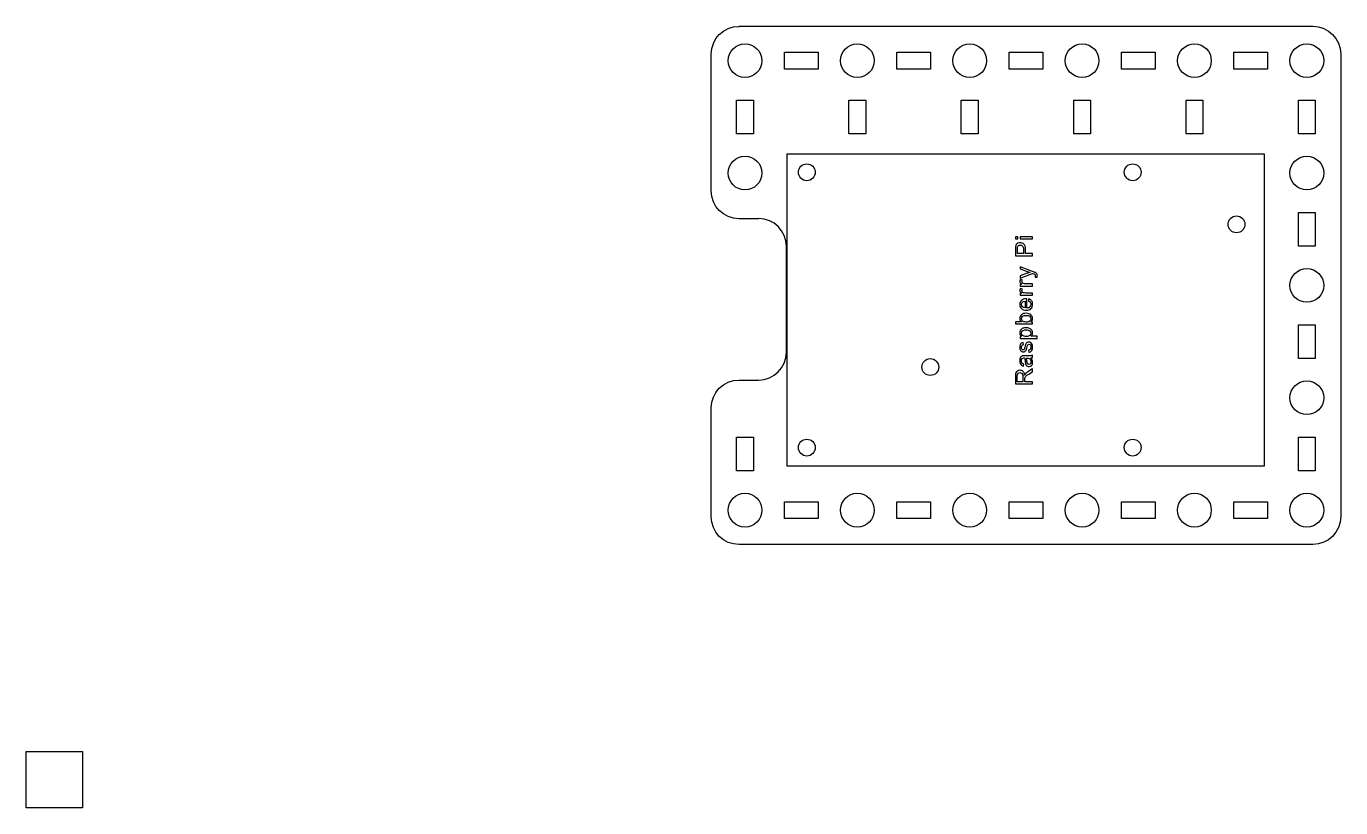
# Model space of a CAD drawing. Extents: x 34 to 391, y 85 to 297.
# Drawn here: x 34.4 to 267.7, y 158.3 to 296.9 of the extents above; entities that cross this region are included whole.
import ezdxf

# ---------------------------------------------------------------- set-up
doc = ezdxf.new("R2010")
doc.units = 0
doc.layers.add('Layer_1', color=7, linetype='CONTINUOUS')

msp = doc.modelspace()

# ---------------------------------------------------------------- linework, layer by layer
at = {"layer": 'Layer_1', "color": 7}
for p, q in [((160.903201, 296.920942), (160.903201, 296.934542)), ((160.903201, 296.934542), (262.718081, 296.934542)), ((155.959655, 267.7423), (155.959655, 291.977395)), ((168.948069, 289.33762), (168.948069, 292.328054)), ((168.948069, 292.328054), (174.929292, 292.328054)), ((174.929292, 292.328054), (174.929292, 289.33762)), ((188.884185, 289.33762), (188.884185, 292.328054)), ((188.884185, 292.328054), (194.865405, 292.328054)), ((194.865405, 292.328054), (194.865405, 289.33762)), ((208.8203, 289.33762), (208.8203, 292.328054)), ((208.8203, 292.328054), (214.801521, 292.328054)), ((214.801521, 292.328054), (214.801521, 289.33762)), ((228.756766, 289.33762), (228.756766, 292.328054)), ((228.756766, 292.328054), (234.737989, 292.328054)), ((234.737989, 292.328054), (234.737989, 289.33762)), ((248.691829, 289.33762), (248.691829, 292.328054)), ((248.691829, 292.328054), (254.673049, 292.328054)), ((254.673049, 292.328054), (254.673049, 289.33762)), ((267.660233, 291.990996), (267.66093, 271.231308)), ((164.960986, 290.833363), (164.960986, 290.833363)), ((174.929292, 289.33762), (168.948069, 289.33762)), ((174.929292, 289.33762), (174.929292, 289.33762)), ((184.89654, 290.832696), (184.89654, 290.832696)), ((194.865405, 289.33762), (188.884185, 289.33762)), ((194.865405, 289.33762), (194.865405, 289.33762)), ((204.832797, 290.832696), (204.832797, 290.832696)), ((214.801521, 289.33762), (208.8203, 289.33762)), ((214.801521, 289.33762), (214.801521, 289.33762)), ((224.769051, 290.832696), (224.769051, 290.832696)), ((234.737989, 289.33762), (228.756766, 289.33762)), ((234.737989, 289.33762), (234.737989, 289.33762)), ((244.704252, 290.832696), (244.704252, 290.832696)), ((254.673049, 289.33762), (248.691829, 289.33762)), ((254.673049, 289.33762), (254.673049, 289.33762)), ((264.640466, 290.833363), (264.640466, 290.833363)), ((160.476108, 277.873113), (160.476108, 283.854334)), ((160.476108, 283.854334), (163.466543, 283.854334)), ((163.466543, 283.854334), (163.466543, 277.873113)), ((180.411168, 283.854686), (183.401603, 283.854686)), ((180.411168, 277.873816), (180.411168, 283.854686)), ((180.411168, 283.854686), (180.411168, 283.854686)), ((183.401603, 283.854686), (183.401603, 277.873816)), ((200.347636, 283.854686), (203.338072, 283.854686)), ((200.347636, 277.873816), (200.347636, 283.854686)), ((200.347636, 283.854686), (200.347636, 283.854686)), ((203.338072, 283.854686), (203.338072, 277.873816)), ((220.283752, 283.854686), (223.274187, 283.854686)), ((220.283752, 277.873816), (220.283752, 283.854686)), ((220.283752, 283.854686), (220.283752, 283.854686)), ((223.274187, 283.854686), (223.274187, 277.873816)), ((240.219868, 283.854686), (243.209597, 283.854686)), ((240.219868, 277.873816), (240.219868, 283.854686)), ((240.219868, 283.854686), (240.219868, 283.854686)), ((243.209597, 283.854686), (243.209597, 277.873816)), ((260.155278, 283.854686), (263.145713, 283.854686)), ((260.155278, 277.873816), (260.155278, 283.854686)), ((260.155278, 283.854686), (260.155278, 283.854686)), ((263.145713, 283.854686), (263.145713, 277.873816)), ((163.466543, 277.873113), (160.476108, 277.873113)), ((163.466543, 277.873113), (163.466543, 277.873113)), ((183.401603, 277.873816), (180.411168, 277.873816)), ((203.338072, 277.873816), (200.347636, 277.873816)), ((223.274187, 277.873816), (220.283752, 277.873816)), ((243.209597, 277.873816), (240.219868, 277.873816)), ((263.145713, 277.873816), (260.155278, 277.873816)), ((164.960986, 270.897115), (164.960986, 270.897115)), ((172.936662, 272.528294), (172.936662, 272.528294)), ((230.751891, 272.528294), (230.751891, 272.528294)), ((264.640466, 270.89644), (264.640466, 270.89644)), ((267.66093, 271.231308), (267.660233, 231.691654)), ((260.155278, 263.91822), (263.145713, 263.91822)), ((260.155278, 257.93735), (260.155278, 263.91822)), ((260.155278, 263.91822), (260.155278, 263.91822)), ((263.145713, 263.91822), (263.145713, 257.93735)), ((164.363265, 262.799451), (160.902504, 262.799451)), ((164.363614, 262.834672), (164.363265, 262.799451)), ((250.667204, 261.795418), (250.667204, 261.795418)), ((169.306463, 239.109764), (169.306463, 257.891823)), ((263.145713, 257.93735), (260.155278, 257.93735)), ((264.640466, 250.96017), (264.640466, 250.96017)), ((260.155278, 243.982105), (263.145713, 243.982105)), ((260.155278, 238.001234), (260.155278, 243.982105)), ((260.155278, 243.982105), (260.155278, 243.982105)), ((263.145713, 243.982105), (263.145713, 238.001234)), ((263.145713, 238.001234), (260.155278, 238.001234)), ((196.337908, 236.475916), (196.337908, 236.475916)), ((160.902504, 234.167961), (160.902853, 234.167961)), ((160.902853, 234.167961), (164.363614, 234.167961)), ((264.640466, 231.023956), (264.640466, 231.023956)), ((267.660233, 231.691654), (267.66093, 209.943676)), ((267.660233, 231.691654), (267.660233, 231.691654)), ((155.959655, 221.793751), (155.959655, 229.225809)), ((160.476108, 218.064416), (160.476108, 224.045636)), ((160.476108, 224.045636), (163.466543, 224.045636)), ((163.466543, 224.045636), (163.466543, 218.064416)), ((260.155278, 224.045989), (263.145713, 224.045989)), ((260.155278, 218.065119), (260.155278, 224.045989)), ((260.155278, 224.045989), (260.155278, 224.045989)), ((263.145713, 224.045989), (263.145713, 218.065119)), ((155.960352, 209.930424), (155.959655, 221.793751)), ((172.936662, 223.684617), (172.936662, 223.684617)), ((230.751891, 223.684617), (230.751891, 223.684617)), ((163.466543, 218.064416), (160.476108, 218.064416)), ((163.466543, 218.064416), (163.466543, 218.064416)), ((263.145713, 218.065119), (260.155278, 218.065119)), ((168.948069, 209.592455), (168.948069, 212.58289)), ((168.948069, 212.58289), (174.929292, 212.58289)), ((174.929292, 212.58289), (174.929292, 209.592455)), ((188.884185, 209.592455), (188.884185, 212.58289)), ((188.884185, 212.58289), (194.865405, 212.58289)), ((194.865405, 212.58289), (194.865405, 209.592455)), ((208.8203, 209.592455), (208.8203, 212.58289)), ((208.8203, 212.58289), (214.801521, 212.58289)), ((214.801521, 212.58289), (214.801521, 209.592455)), ((228.756766, 209.592455), (228.756766, 212.58289)), ((228.756766, 212.58289), (234.737989, 212.58289)), ((234.737989, 212.58289), (234.737989, 209.592455)), ((248.691829, 209.592455), (248.691829, 212.58289)), ((248.691829, 212.58289), (254.673049, 212.58289)), ((254.673049, 212.58289), (254.673049, 209.592455)), ((164.960986, 211.087713), (164.960986, 211.087713)), ((184.89654, 211.087713), (184.89654, 211.087713)), ((204.832797, 211.087713), (204.832797, 211.087713)), ((224.769051, 211.087713), (224.769051, 211.087713)), ((244.704252, 211.087713), (244.704252, 211.087713)), ((264.640466, 211.087713), (264.640466, 211.087713)), ((174.929292, 209.592455), (168.948069, 209.592455)), ((174.929292, 209.592455), (174.929292, 209.592455)), ((194.865405, 209.592455), (188.884185, 209.592455)), ((194.865405, 209.592455), (194.865405, 209.592455)), ((214.801521, 209.592455), (208.8203, 209.592455)), ((214.801521, 209.592455), (214.801521, 209.592455)), ((234.737989, 209.592455), (228.756766, 209.592455)), ((234.737989, 209.592455), (234.737989, 209.592455)), ((254.673049, 209.592455), (248.691829, 209.592455)), ((254.673049, 209.592455), (254.673049, 209.592455)), ((262.717384, 204.986529), (160.902504, 204.986878)), ((262.717384, 205.00013), (262.717384, 204.986529)), ((34.445857, 168.300995), (44.445857, 168.300995)), ((34.445857, 158.300995), (34.445857, 168.300995)), ((44.445857, 168.300995), (44.445857, 158.300995)), ((44.445857, 158.300995), (34.445857, 158.300995))]:
    msp.add_line(p, q, dxfattribs=at)
at = {"layer": 'Layer_1', "color": 1}
for p, q in [((169.439677, 218.893255), (169.439677, 274.32918)), ((169.439677, 274.32918), (254.098803, 274.32918)), ((254.098803, 274.32918), (254.098803, 218.893255)), ((210.357012, 259.574634), (209.930461, 259.574634)), ((209.930461, 259.574634), (209.930461, 259.203642)), ((209.930461, 259.203642), (210.357012, 259.203642)), ((210.357012, 259.203642), (210.357012, 259.574634)), ((210.357012, 259.574634), (210.357012, 259.574634)), ((212.951136, 259.574634), (210.762816, 259.574634)), ((210.762816, 259.574634), (210.762816, 259.203642)), ((210.762816, 259.203642), (212.951136, 259.203642)), ((212.951136, 259.203642), (212.951136, 259.574634)), ((212.951136, 259.574634), (212.951136, 259.574634)), ((209.930284, 257.363215), (209.930284, 256.223517)), ((210.286858, 256.623343), (210.286858, 257.395919)), ((211.366425, 256.623343), (210.286858, 256.623343)), ((210.286858, 256.623343), (210.286858, 256.623343)), ((211.366425, 257.404359), (211.366425, 256.623343)), ((211.722998, 256.623343), (211.722998, 257.398029)), ((212.950961, 256.623343), (211.722998, 256.623343)), ((212.950961, 256.223517), (212.950961, 256.623343)), ((212.950961, 256.623343), (212.950961, 256.623343)), ((209.930284, 256.223517), (212.950961, 256.223517)), ((212.988025, 253.434298), (210.762781, 254.266655)), ((210.762781, 254.266655), (210.762781, 253.895664)), ((210.762781, 253.895664), (212.038217, 253.427969)), ((212.029777, 253.116758), (210.762781, 252.661371)), ((210.762781, 252.261896), (212.95497, 253.092142)), ((210.762781, 252.661371), (210.762781, 252.261896)), ((211.176885, 251.912848), (210.832971, 252.040497)), ((213.445522, 252.414161), (213.793656, 252.455304)), ((213.839019, 252.694426), (213.839019, 252.694426)), ((211.094599, 251.185635), (210.762641, 251.185635)), ((210.762641, 251.185635), (210.762641, 250.851567)), ((210.762641, 250.851567), (212.950961, 250.851567)), ((211.094599, 249.569365), (210.762641, 249.569365)), ((210.762641, 249.569365), (210.762641, 249.235297)), ((211.176885, 250.296578), (210.832971, 250.424227)), ((212.950961, 251.222558), (211.805284, 251.222558)), ((212.950961, 249.606288), (211.805284, 249.606288)), ((212.950961, 250.851567), (212.950961, 251.222558)), ((212.950961, 251.222558), (212.950961, 251.222558)), ((212.950961, 249.235297), (212.950961, 249.606288)), ((212.950961, 249.606288), (212.950961, 249.606288)), ((210.762641, 249.235297), (212.950961, 249.235297)), ((211.64662, 248.183678), (211.64662, 246.961693)), ((211.951501, 246.941297), (211.951501, 248.573307)), ((212.293657, 248.562757), (212.246184, 248.179458)), ((212.58834, 247.950886), (212.58834, 247.950886)), ((211.189123, 247.154397), (211.189123, 247.154397)), ((211.007988, 244.492559), (209.930179, 244.492559)), ((209.930179, 244.492559), (209.930179, 244.121568)), ((209.930179, 244.121568), (212.950856, 244.121568)), ((211.229528, 244.638845), (211.229528, 244.638845)), ((212.950856, 244.465833), (212.676921, 244.465833)), ((212.676921, 244.465833), (212.676921, 244.465833)), ((212.950856, 244.121568), (212.950856, 244.465833)), ((211.047058, 241.903737), (210.762924, 241.903737)), ((210.762924, 241.903737), (210.762924, 241.565801)), ((210.762924, 241.565801), (213.789579, 241.565801)), ((211.225344, 242.084134), (211.225344, 242.084134)), ((211.376906, 240.469102), (211.327324, 240.831653)), ((213.789579, 241.936792), (212.72443, 241.936792)), ((213.789579, 241.565801), (213.789579, 241.936792)), ((213.789579, 241.936792), (213.789579, 241.936792)), ((212.034209, 238.459392), (211.539437, 238.459392)), ((211.852757, 238.084181), (211.988846, 238.084181)), ((211.988846, 238.084181), (211.988846, 238.084181)), ((212.240208, 239.463382), (212.297879, 239.09661)), ((212.823244, 239.38215), (212.823244, 239.38215)), ((212.950961, 238.189324), (212.950961, 238.576843)), ((212.950961, 238.189324), (212.950961, 238.189324)), ((211.387172, 236.625535), (211.436403, 236.988086)), ((212.950961, 236.14466), (212.128803, 235.618943)), ((212.322562, 235.241974), (212.950961, 235.6418)), ((212.950961, 235.6418), (212.950961, 236.14466)), ((209.930284, 234.821751), (209.930284, 233.482315)), ((209.930284, 233.482315), (212.950961, 233.482315)), ((210.264001, 233.882142), (210.264001, 234.838279)), ((211.263391, 233.882142), (210.264001, 233.882142)), ((210.264001, 233.882142), (210.264001, 233.882142)), ((211.263391, 234.741224), (211.263391, 233.882142)), ((211.609767, 233.882142), (211.609767, 234.345617)), ((212.950961, 233.882142), (211.609767, 233.882142)), ((212.950961, 233.482315), (212.950961, 233.882142)), ((212.950961, 233.882142), (212.950961, 233.882142)), ((254.098803, 218.893255), (169.439677, 218.893255)), ((254.098803, 218.893255), (254.098803, 218.893255))]:
    msp.add_line(p, q, dxfattribs=at)
at = {"layer": 'Layer_1', "color": 7}
for points in [[(155.959655, 291.977395), (155.959655, 294.716293), (158.16535, 296.920942), (160.903201, 296.920942)], [(262.718081, 296.934542), (265.456282, 296.934542), (267.660233, 294.729196), (267.660233, 291.990996)], [(158.980116, 290.833363), (158.980116, 292.485065), (160.319201, 293.823798), (161.970551, 293.823798)], [(161.970551, 293.823798), (163.622253, 293.823798), (164.960986, 292.485065), (164.960986, 290.833363)], [(178.91567, 290.832696), (178.91567, 292.484398), (180.254755, 293.823131), (181.906105, 293.823131)], [(181.906105, 293.823131), (183.557807, 293.823131), (184.89654, 292.484398), (184.89654, 290.832696)], [(198.851927, 290.832696), (198.851927, 292.484398), (200.191012, 293.823131), (201.842362, 293.823131)], [(201.842362, 293.823131), (203.494064, 293.823131), (204.832797, 292.484398), (204.832797, 290.832696)], [(218.788181, 290.832696), (218.788181, 292.484398), (220.127266, 293.823131), (221.778616, 293.823131)], [(221.778616, 293.823131), (223.430318, 293.823131), (224.769051, 292.484398), (224.769051, 290.832696)], [(238.724437, 290.832696), (238.724437, 292.484398), (240.06317, 293.823131), (241.71452, 293.823131)], [(241.71452, 293.823131), (243.365871, 293.823131), (244.704252, 292.484398), (244.704252, 290.832696)], [(258.659597, 290.833363), (258.659597, 292.485065), (259.998681, 293.823798), (261.650032, 293.823798)], [(261.650032, 293.823798), (263.301733, 293.823798), (264.640466, 292.485065), (264.640466, 290.833363)], [(161.970551, 287.842928), (160.319201, 287.842928), (158.980116, 289.181661), (158.980116, 290.833363)], [(164.960986, 290.833363), (164.960986, 289.181661), (163.622253, 287.842928), (161.970551, 287.842928)], [(181.906105, 287.842261), (180.254755, 287.842261), (178.91567, 289.180994), (178.91567, 290.832696)], [(184.89654, 290.832696), (184.89654, 289.180994), (183.557807, 287.842261), (181.906105, 287.842261)], [(201.842362, 287.842261), (200.191012, 287.842261), (198.851927, 289.180994), (198.851927, 290.832696)], [(204.832797, 290.832696), (204.832797, 289.180994), (203.494064, 287.842261), (201.842362, 287.842261)], [(221.778616, 287.842261), (220.127266, 287.842261), (218.788181, 289.180994), (218.788181, 290.832696)], [(224.769051, 290.832696), (224.769051, 289.180994), (223.430318, 287.842261), (221.778616, 287.842261)], [(241.71452, 287.842261), (240.06317, 287.842261), (238.724437, 289.180994), (238.724437, 290.832696)], [(244.704252, 290.832696), (244.704252, 289.180994), (243.365871, 287.842261), (241.71452, 287.842261)], [(261.650032, 287.842928), (259.998681, 287.842928), (258.659597, 289.181661), (258.659597, 290.833363)], [(264.640466, 290.833363), (264.640466, 289.181661), (263.301733, 287.842928), (261.650032, 287.842928)], [(158.980116, 270.897115), (158.980116, 272.548817), (160.319201, 273.88755), (161.970551, 273.88755)], [(161.970551, 273.88755), (163.622253, 273.88755), (164.960986, 272.548817), (164.960986, 270.897115)], [(258.659597, 270.89644), (258.659597, 272.548141), (259.998681, 273.886874), (261.650032, 273.886874)], [(261.650032, 273.886874), (263.301733, 273.886874), (264.640466, 272.548141), (264.640466, 270.89644)], [(161.970551, 267.90668), (160.319201, 267.90668), (158.980116, 269.245413), (158.980116, 270.897115)], [(164.960986, 270.897115), (164.960986, 269.245413), (163.622253, 267.90668), (161.970551, 267.90668)], [(171.441445, 271.033077), (171.441445, 271.859104), (172.110987, 272.528294), (172.936662, 272.528294)], [(172.936662, 269.53786), (172.110987, 269.53786), (171.441445, 270.20705), (171.441445, 271.033077)], [(172.936662, 272.528294), (173.762689, 272.528294), (174.431879, 271.859104), (174.431879, 271.033077)], [(174.431879, 271.033077), (174.431879, 270.20705), (173.762689, 269.53786), (172.936662, 269.53786)], [(229.256673, 271.033077), (229.256673, 271.859104), (229.926216, 272.528294), (230.751891, 272.528294)], [(230.751891, 269.53786), (229.926216, 269.53786), (229.256673, 270.20705), (229.256673, 271.033077)], [(230.751891, 272.528294), (231.578269, 272.528294), (232.247108, 271.859104), (232.247108, 271.033077)], [(232.247108, 271.033077), (232.247108, 270.20705), (231.578269, 269.53786), (230.751891, 269.53786)], [(261.650032, 267.906005), (259.998681, 267.906005), (258.659597, 269.244738), (258.659597, 270.89644)], [(264.640466, 270.89644), (264.640466, 269.244738), (263.301733, 267.906005), (261.650032, 267.906005)], [(160.902504, 262.799451), (158.172673, 262.799451), (155.959655, 265.012469), (155.959655, 267.7423)], [(169.306463, 257.891823), (169.306463, 260.621654), (167.093445, 262.834672), (164.363614, 262.834672)], [(247.676769, 261.795418), (247.676769, 262.621093), (248.34596, 263.290635), (249.171986, 263.290635)], [(249.171986, 260.300201), (248.34596, 260.300201), (247.676769, 260.969743), (247.676769, 261.795418)], [(249.171986, 263.290635), (249.998013, 263.290635), (250.667204, 262.621093), (250.667204, 261.795418)], [(250.667204, 261.795418), (250.667204, 260.969743), (249.998013, 260.300201), (249.171986, 260.300201)], [(258.659597, 250.96017), (258.659597, 252.611872), (259.998681, 253.950605), (261.650032, 253.950605)], [(261.650032, 253.950605), (263.301733, 253.950605), (264.640466, 252.611872), (264.640466, 250.96017)], [(261.650032, 247.969735), (259.998681, 247.969735), (258.659597, 249.308468), (258.659597, 250.96017)], [(264.640466, 250.96017), (264.640466, 249.308468), (263.301733, 247.969735), (261.650032, 247.969735)], [(164.363614, 234.167961), (167.093445, 234.167961), (169.306463, 236.38063), (169.306463, 239.109764)], [(193.347473, 236.475916), (193.347473, 237.301591), (194.017015, 237.971134), (194.84269, 237.971134)], [(194.84269, 237.971134), (195.668365, 237.971134), (196.337908, 237.301591), (196.337908, 236.475916)], [(194.84269, 234.980699), (194.017015, 234.980699), (193.347473, 235.64989), (193.347473, 236.475916)], [(196.337908, 236.475916), (196.337908, 235.64989), (195.668365, 234.980699), (194.84269, 234.980699)], [(155.959655, 229.225809), (155.959655, 231.954943), (158.172673, 234.167961), (160.902504, 234.167961)], [(258.659597, 231.023956), (258.659597, 232.675658), (259.998681, 234.014391), (261.650032, 234.014391)], [(261.650032, 234.014391), (263.301733, 234.014391), (264.640466, 232.675658), (264.640466, 231.023956)], [(261.650032, 228.033521), (259.998681, 228.033521), (258.659597, 229.372254), (258.659597, 231.023956)], [(264.640466, 231.023956), (264.640466, 229.372254), (263.301733, 228.033521), (261.650032, 228.033521)], [(171.441445, 222.1894), (171.441445, 223.015427), (172.110987, 223.684617), (172.936662, 223.684617)], [(172.936662, 220.694183), (172.110987, 220.694183), (171.441445, 221.363373), (171.441445, 222.1894)], [(172.936662, 223.684617), (173.762689, 223.684617), (174.431879, 223.015427), (174.431879, 222.1894)], [(174.431879, 222.1894), (174.431879, 221.363373), (173.762689, 220.694183), (172.936662, 220.694183)], [(229.256673, 222.1894), (229.256673, 223.015427), (229.926216, 223.684617), (230.751891, 223.684617)], [(230.751891, 220.694183), (229.926216, 220.694183), (229.256673, 221.363373), (229.256673, 222.1894)], [(230.751891, 223.684617), (231.578269, 223.684617), (232.247108, 223.015427), (232.247108, 222.1894)], [(232.247108, 222.1894), (232.247108, 221.363373), (231.578269, 220.694183), (230.751891, 220.694183)], [(158.980116, 211.087713), (158.980116, 212.739415), (160.319201, 214.078148), (161.970551, 214.078148)], [(161.970551, 214.078148), (163.622253, 214.078148), (164.960986, 212.739415), (164.960986, 211.087713)], [(178.91567, 211.087713), (178.91567, 212.739415), (180.254755, 214.078148), (181.906105, 214.078148)], [(181.906105, 214.078148), (183.557807, 214.078148), (184.89654, 212.739415), (184.89654, 211.087713)], [(198.851927, 211.087713), (198.851927, 212.739415), (200.191012, 214.078148), (201.842362, 214.078148)], [(201.842362, 214.078148), (203.494064, 214.078148), (204.832797, 212.739415), (204.832797, 211.087713)], [(218.788181, 211.087713), (218.788181, 212.739415), (220.127266, 214.078148), (221.778616, 214.078148)], [(221.778616, 214.078148), (223.430318, 214.078148), (224.769051, 212.739415), (224.769051, 211.087713)], [(238.724437, 211.087713), (238.724437, 212.739415), (240.06317, 214.078148), (241.71452, 214.078148)], [(241.71452, 214.078148), (243.365871, 214.078148), (244.704252, 212.739415), (244.704252, 211.087713)], [(258.659597, 211.087713), (258.659597, 212.739415), (259.998681, 214.078148), (261.650032, 214.078148)], [(261.650032, 214.078148), (263.301733, 214.078148), (264.640466, 212.739415), (264.640466, 211.087713)], [(160.902504, 204.986878), (158.164652, 204.986878), (155.960352, 207.191527), (155.960352, 209.930424)], [(161.970551, 208.097278), (160.319201, 208.097278), (158.980116, 209.436011), (158.980116, 211.087713)], [(164.960986, 211.087713), (164.960986, 209.436011), (163.622253, 208.097278), (161.970551, 208.097278)], [(181.906105, 208.097278), (180.254755, 208.097278), (178.91567, 209.436011), (178.91567, 211.087713)], [(184.89654, 211.087713), (184.89654, 209.436011), (183.557807, 208.097278), (181.906105, 208.097278)], [(201.842362, 208.097278), (200.191012, 208.097278), (198.851927, 209.436011), (198.851927, 211.087713)], [(204.832797, 211.087713), (204.832797, 209.436011), (203.494064, 208.097278), (201.842362, 208.097278)], [(221.778616, 208.097278), (220.127266, 208.097278), (218.788181, 209.436011), (218.788181, 211.087713)], [(224.769051, 211.087713), (224.769051, 209.436011), (223.430318, 208.097278), (221.778616, 208.097278)], [(241.71452, 208.097278), (240.06317, 208.097278), (238.724437, 209.436011), (238.724437, 211.087713)], [(244.704252, 211.087713), (244.704252, 209.436011), (243.365871, 208.097278), (241.71452, 208.097278)], [(261.650032, 208.097278), (259.998681, 208.097278), (258.659597, 209.436011), (258.659597, 211.087713)], [(264.640466, 211.087713), (264.640466, 209.436011), (263.301733, 208.097278), (261.650032, 208.097278)], [(267.66093, 209.943676), (267.66093, 207.204778), (265.455584, 205.00013), (262.717384, 205.00013)]]:
    msp.add_open_spline(points, degree=3, dxfattribs=at)
at = {"layer": 'Layer_1', "color": 1}
for points in [[(209.95912, 257.822471), (209.939779, 257.716624), (209.930284, 257.563656), (209.930284, 257.363215)], [(210.100483, 258.195572), (210.030856, 258.095352), (209.983735, 257.970867), (209.95912, 257.822471)], [(210.392001, 258.437507), (210.266814, 258.37632), (210.169758, 258.295792), (210.100483, 258.195572)], [(210.286858, 257.395919), (210.286858, 257.577371), (210.295649, 257.701503), (210.313583, 257.76902)], [(210.313583, 257.76902), (210.342419, 257.87346), (210.401848, 257.957505), (210.49187, 258.021505)], [(210.804136, 258.529288), (210.654333, 258.529288), (210.516837, 258.498695), (210.392001, 258.437507)], [(210.49187, 258.021505), (210.581893, 258.085154), (210.689849, 258.117154), (210.816443, 258.117154)], [(211.456095, 258.284188), (211.27816, 258.447705), (211.06084, 258.529288), (210.804136, 258.529288)], [(210.816443, 258.117154), (210.990862, 258.117154), (211.126247, 258.063), (211.222248, 257.95434)], [(211.222248, 257.95434), (211.318248, 257.846031), (211.366425, 257.66247), (211.366425, 257.404359)], [(211.722998, 257.398029), (211.722998, 257.825284), (211.634031, 258.12067), (211.456095, 258.284188)], [(210.832971, 252.040497), (210.753146, 251.911441), (210.71341, 251.784495), (210.71341, 251.659308)], [(211.096709, 251.64067), (211.096709, 251.731396), (211.123434, 251.822122), (211.176885, 251.912848)], [(212.536857, 253.275352), (212.359625, 253.228934), (212.190482, 253.175835), (212.029777, 253.116758)], [(212.038217, 253.427969), (212.200328, 253.368891), (212.366307, 253.317902), (212.536857, 253.275352)], [(212.95497, 253.092142), (212.995058, 253.077022), (213.0253, 253.06612), (213.045695, 253.059087)], [(213.484555, 253.226121), (213.393829, 253.275352), (213.228554, 253.344979), (212.988025, 253.434298)], [(213.045695, 253.059087), (213.192685, 253.007043), (213.284818, 252.969065), (213.321741, 252.945856)], [(213.321741, 252.945856), (213.371324, 252.914207), (213.409653, 252.873768), (213.437082, 252.824185)], [(213.437082, 252.824185), (213.464863, 252.774954), (213.478577, 252.708844), (213.478577, 252.626557)], [(213.478577, 252.626557), (213.478577, 252.566073), (213.467324, 252.495392), (213.445522, 252.414161)], [(213.753568, 252.999307), (213.6966, 253.084406), (213.606929, 253.160011), (213.484555, 253.226121)], [(213.839019, 252.694426), (213.839019, 252.81258), (213.810535, 252.914207), (213.753568, 252.999307)], [(213.793656, 252.455304), (213.823898, 252.543216), (213.839019, 252.623041), (213.839019, 252.694426)], [(210.71341, 251.659308), (210.71341, 251.572802), (210.738025, 251.49368), (210.787608, 251.42124)], [(210.832971, 250.424227), (210.753146, 250.295171), (210.71341, 250.168226), (210.71341, 250.043038)], [(210.71341, 250.043038), (210.71341, 249.956532), (210.738025, 249.877411), (210.787608, 249.804971)], [(210.787608, 251.42124), (210.836839, 251.349152), (210.939169, 251.270734), (211.094599, 251.185635)], [(210.787608, 249.804971), (210.836839, 249.732882), (210.939169, 249.654464), (211.094599, 249.569365)], [(211.169852, 251.422295), (211.120973, 251.486999), (211.096709, 251.559791), (211.096709, 251.64067)], [(211.096709, 250.024401), (211.096709, 250.115126), (211.123434, 250.205852), (211.176885, 250.296578)], [(211.169852, 249.806026), (211.120973, 249.870729), (211.096709, 249.943521), (211.096709, 250.024401)], [(211.372754, 251.284448), (211.286248, 251.311877), (211.21838, 251.357943), (211.169852, 251.422295)], [(211.372754, 249.668179), (211.286248, 249.695607), (211.21838, 249.741674), (211.169852, 249.806026)], [(211.805284, 251.222558), (211.6488, 251.222558), (211.504623, 251.243305), (211.372754, 251.284448)], [(211.805284, 249.606288), (211.6488, 249.606288), (211.504623, 249.627036), (211.372754, 249.668179)], [(211.012243, 248.29691), (210.812857, 248.11159), (210.71334, 247.872468), (210.71334, 247.579894)], [(210.71334, 247.579894), (210.71334, 247.277827), (210.814967, 247.032023), (211.018221, 246.842484)], [(211.852687, 248.575065), (211.491542, 248.575065), (211.211277, 248.482581), (211.012243, 248.29691)], [(211.018221, 247.584114), (211.018221, 247.772247), (211.089606, 247.925567), (211.232727, 248.043721)], [(211.189123, 247.154397), (211.075188, 247.270442), (211.018221, 247.413915), (211.018221, 247.584114)], [(211.232727, 248.043721), (211.324508, 248.120381), (211.462707, 248.167151), (211.64662, 248.183678)], [(211.951501, 248.573307), (211.907544, 248.574362), (211.874841, 248.575065), (211.852687, 248.575065)], [(212.246184, 248.179458), (212.40302, 248.123194), (212.516955, 248.046886), (212.58834, 247.950886)], [(212.815154, 248.226931), (212.691373, 248.390449), (212.517658, 248.502273), (212.293657, 248.562757)], [(212.695593, 247.602752), (212.695593, 247.419893), (212.631593, 247.267629), (212.503943, 247.145255)], [(212.58834, 247.950886), (212.659725, 247.854885), (212.695593, 247.738489), (212.695593, 247.602752)], [(212.704736, 246.839319), (212.902012, 247.026748), (213.000474, 247.28064), (213.000474, 247.600642)], [(213.000474, 247.600642), (213.000474, 247.854885), (212.938583, 248.063414), (212.815154, 248.226931)], [(210.794536, 245.474367), (210.740382, 245.354102), (210.713305, 245.226805), (210.713305, 245.092123)], [(210.713305, 245.092123), (210.713305, 244.849132), (210.811415, 244.649043), (211.007988, 244.492559)], [(211.023461, 245.77116), (210.92535, 245.693445), (210.849042, 245.594631), (210.794536, 245.474367)], [(211.018186, 245.059419), (211.018186, 245.220123), (211.086406, 245.356915), (211.222143, 245.470147)], [(211.229528, 244.638845), (211.088516, 244.757), (211.018186, 244.897308), (211.018186, 245.059419)], [(211.018221, 246.842484), (211.221474, 246.652944), (211.507366, 246.557998), (211.875544, 246.557998)], [(211.378979, 245.953315), (211.240077, 245.909358), (211.121571, 245.848874), (211.023461, 245.77116)], [(211.64662, 246.961693), (211.455674, 246.974352), (211.303409, 247.038353), (211.189123, 247.154397)], [(211.222143, 245.470147), (211.358232, 245.58373), (211.569222, 245.640346), (211.854762, 245.640346)], [(211.823817, 246.019425), (211.665926, 246.019425), (211.517529, 245.997271), (211.378979, 245.953315)], [(212.693448, 245.741269), (212.488788, 245.926589), (212.199028, 246.019425), (211.823817, 246.019425)], [(211.854762, 245.640346), (212.133621, 245.640346), (212.343556, 245.581268), (212.484216, 245.463114)], [(211.875544, 246.557998), (212.231063, 246.557998), (212.507812, 246.651889), (212.704736, 246.839319)], [(212.503943, 247.145255), (212.375943, 247.02288), (212.19203, 246.955012), (211.951501, 246.941297)], [(212.695558, 245.042892), (212.695558, 244.843506), (212.599909, 244.685615), (212.408963, 244.568867)], [(212.484216, 245.463114), (212.625228, 245.344959), (212.695558, 245.205003), (212.695558, 245.042892)], [(212.676921, 244.465833), (212.892482, 244.612823), (213.000439, 244.815374), (213.000439, 245.073837)], [(213.000439, 245.073837), (213.000439, 245.333355), (212.898109, 245.55595), (212.693448, 245.741269)], [(210.857518, 243.032886), (210.761517, 242.890116), (210.713341, 242.725192), (210.713341, 242.538466)], [(211.264377, 243.356405), (211.089256, 243.283613), (210.95387, 243.175656), (210.857518, 243.032886)], [(211.003805, 242.503301), (211.003805, 242.662599), (211.07308, 242.799742), (211.211982, 242.91438)], [(211.211982, 242.91438), (211.350532, 243.029018), (211.559412, 243.086689), (211.838271, 243.086689)], [(211.840344, 244.461614), (211.573793, 244.461614), (211.370188, 244.520691), (211.229528, 244.638845)], [(211.840381, 243.465768), (211.631501, 243.465768), (211.439499, 243.429196), (211.264377, 243.356405)], [(211.838271, 243.086689), (212.130844, 243.086689), (212.346757, 243.027963), (212.486363, 242.910512)], [(212.408963, 244.568867), (212.292215, 244.497482), (212.102676, 244.461614), (211.840344, 244.461614)], [(212.445219, 243.345152), (212.265878, 243.425328), (212.064382, 243.465768), (211.840381, 243.465768)], [(212.857354, 242.994908), (212.761705, 243.147876), (212.624561, 243.264624), (212.445219, 243.345152)], [(212.486363, 242.910512), (212.625616, 242.793061), (212.695595, 242.651697), (212.695595, 242.486773)], [(213.000475, 242.51174), (213.000475, 242.680533), (212.952651, 242.841589), (212.857354, 242.994908)], [(210.713341, 242.538466), (210.713341, 242.395696), (210.741122, 242.274025), (210.796682, 242.173804)], [(210.78754, 240.416354), (210.737958, 240.286595), (210.713342, 240.136089), (210.713342, 239.964132)], [(210.988333, 240.704004), (210.903937, 240.642114), (210.837123, 240.546465), (210.78754, 240.416354)], [(210.796682, 242.173804), (210.852243, 242.073584), (210.935936, 241.983562), (211.047058, 241.903737)], [(211.327324, 240.831653), (211.18596, 240.808444), (211.072729, 240.765895), (210.988333, 240.704004)], [(211.225344, 242.084134), (211.077651, 242.205805), (211.003805, 242.34541), (211.003805, 242.503301)], [(211.018223, 239.990857), (211.018223, 240.135386), (211.049871, 240.246859), (211.113169, 240.32598)], [(211.113169, 240.32598), (211.176114, 240.40475), (211.264027, 240.452574), (211.376906, 240.469102)], [(211.869216, 241.901627), (211.587544, 241.901627), (211.373037, 241.962463), (211.225344, 242.084134)], [(211.796074, 240.581278), (211.751414, 240.477541), (211.694095, 240.294683), (211.624117, 240.032352)], [(211.990888, 240.825324), (211.905789, 240.766598), (211.840733, 240.685015), (211.796074, 240.581278)], [(212.493396, 242.072881), (212.359065, 241.958946), (212.150888, 241.901627), (211.869216, 241.901627)], [(212.308077, 240.913939), (212.181834, 240.913939), (212.075987, 240.884401), (211.990888, 240.825324)], [(212.023943, 240.04466), (212.074581, 240.246507), (212.116427, 240.37275), (212.149482, 240.423739)], [(212.149482, 240.423739), (212.197658, 240.49653), (212.263417, 240.53275), (212.34711, 240.53275)], [(212.657265, 240.805983), (212.548254, 240.878071), (212.431857, 240.913939), (212.308077, 240.913939)], [(212.34711, 240.53275), (212.440649, 240.53275), (212.522232, 240.491607), (212.591507, 240.409321)], [(212.695595, 242.486773), (212.695595, 242.325014), (212.628078, 242.186816), (212.493396, 242.072881)], [(212.591507, 240.409321), (212.660782, 240.327035), (212.695595, 240.200441), (212.695595, 240.030242)], [(212.910805, 240.493717), (212.851025, 240.629806), (212.766629, 240.733895), (212.657265, 240.805983)], [(212.72443, 241.936792), (212.803903, 242.000089), (212.870013, 242.080617), (212.922057, 242.178728)], [(213.000476, 240.032352), (213.000476, 240.203957), (212.970586, 240.357629), (212.910805, 240.493717)], [(212.922057, 242.178728), (212.974453, 242.27719), (213.000475, 242.38796), (213.000475, 242.51174)], [(210.713342, 239.964132), (210.713342, 239.850197), (210.728111, 239.743295), (210.75765, 239.643778)], [(210.779168, 238.067653), (210.735212, 237.950905), (210.71341, 237.799344), (210.71341, 237.612266)], [(210.75765, 239.643778), (210.787189, 239.544261), (210.823057, 239.465492), (210.865958, 239.407821)], [(210.945147, 238.325413), (210.878334, 238.270204), (210.823125, 238.184401), (210.779168, 238.067653)], [(210.865958, 239.407821), (210.920816, 239.330809), (210.989739, 239.270326), (211.072729, 239.225666)], [(211.197632, 238.440754), (211.096005, 238.4186), (211.011609, 238.38027), (210.945147, 238.325413)], [(211.102619, 239.626196), (211.046355, 239.698987), (211.018223, 239.820658), (211.018223, 239.990857)], [(211.020401, 237.558815), (211.020401, 237.745541), (211.062247, 237.886553), (211.14594, 237.981147)], [(211.072729, 239.225666), (211.15607, 239.181006), (211.246444, 239.158501), (211.343851, 239.158501)], [(211.300598, 239.517184), (211.224993, 239.517184), (211.159235, 239.553404), (211.102619, 239.626196)], [(211.14594, 237.981147), (211.20783, 238.051125), (211.31438, 238.086291), (211.465238, 238.086291)], [(211.539437, 238.459392), (211.374864, 238.459392), (211.260578, 238.453062), (211.197632, 238.440754)], [(211.430357, 239.562547), (211.392027, 239.532305), (211.348774, 239.517184), (211.300598, 239.517184)], [(211.343851, 239.158501), (211.451105, 239.158501), (211.548863, 239.185578), (211.637479, 239.240084)], [(211.529171, 239.704614), (211.503149, 239.63991), (211.470094, 239.592789), (211.430357, 239.562547)], [(211.465238, 238.086291), (211.478953, 238.086291), (211.511305, 238.085587), (211.562294, 238.084181)], [(211.624117, 240.032352), (211.574534, 239.8509), (211.542885, 239.741537), (211.529171, 239.704614)], [(211.562294, 238.084181), (211.611525, 237.942817), (211.654075, 237.722332), (211.689943, 237.422726)], [(211.637479, 239.240084), (211.726095, 239.294238), (211.79537, 239.374062), (211.845656, 239.478854)], [(211.845656, 239.478854), (211.895591, 239.583998), (211.95502, 239.772482), (212.023943, 240.04466)], [(211.992714, 237.478639), (211.954384, 237.747651), (211.907615, 237.949499), (211.852757, 238.084181)], [(211.988846, 238.084181), (212.152363, 238.084181), (212.275792, 238.064488), (212.359485, 238.0244)], [(212.688278, 238.482952), (212.596849, 238.467128), (212.378826, 238.459392), (212.034209, 238.459392)], [(212.578144, 239.63569), (212.499726, 239.541448), (212.387198, 239.484129), (212.240208, 239.463382)], [(212.297879, 239.09661), (212.529968, 239.138105), (212.70509, 239.233051), (212.823244, 239.38215)], [(212.359485, 238.0244), (212.468145, 237.972356), (212.553596, 237.890421), (212.61619, 237.7793)], [(212.695595, 240.030242), (212.695595, 239.861098), (212.65621, 239.729581), (212.578144, 239.63569)], [(212.680894, 238.115126), (212.783927, 238.126027), (212.87395, 238.150994), (212.950961, 238.189324)], [(212.928456, 237.718464), (212.880279, 237.84541), (212.797642, 237.977631), (212.680894, 238.115126)], [(212.950961, 238.576843), (212.867268, 238.530073), (212.779707, 238.498776), (212.688278, 238.482952)], [(212.823244, 239.38215), (212.941399, 239.53125), (213.000476, 239.747867), (213.000476, 240.032352)], [(210.299166, 235.771559), (210.16167, 235.687866), (210.066021, 235.57569), (210.011867, 235.435733)], [(210.754553, 235.897098), (210.588222, 235.897098), (210.436661, 235.855252), (210.299166, 235.771559)], [(210.71341, 237.612266), (210.71341, 237.424133), (210.73908, 237.258857), (210.790421, 237.115735)], [(211.296446, 235.689273), (211.149456, 235.827823), (210.968708, 235.897098), (210.754553, 235.897098)], [(210.790421, 237.115735), (210.842114, 236.972965), (210.915609, 236.863602), (211.010906, 236.788349)], [(211.010906, 236.788349), (211.106555, 236.712744), (211.231742, 236.658238), (211.387172, 236.625535)], [(211.112181, 237.172351), (211.050994, 237.255692), (211.020401, 237.384396), (211.020401, 237.558815)], [(211.436403, 236.988086), (211.281325, 237.027823), (211.173017, 237.089362), (211.112181, 237.172351)], [(211.576712, 235.046456), (211.536975, 235.336216), (211.443436, 235.550371), (211.296446, 235.689273)], [(211.689943, 237.422726), (211.707877, 237.275736), (211.726515, 237.166021), (211.745504, 237.09323)], [(212.128803, 235.618943), (211.968098, 235.514854), (211.83412, 235.404085), (211.727218, 235.287337)], [(211.745504, 237.09323), (211.772932, 236.994416), (211.813724, 236.905449), (211.867175, 236.826327)], [(211.867175, 236.826327), (211.920626, 236.747206), (211.991659, 236.683557), (212.080275, 236.634678)], [(212.066912, 237.15512), (212.039483, 237.218066), (212.014868, 237.326022), (211.992714, 237.478639)], [(212.187528, 237.008834), (212.134781, 237.042944), (212.094341, 237.091823), (212.066912, 237.15512)], [(212.080275, 236.634678), (212.168891, 236.585798), (212.267001, 236.561534), (212.373903, 236.561534)], [(212.363705, 236.957141), (212.299001, 236.957141), (212.240276, 236.974372), (212.187528, 237.008834)], [(212.610915, 237.069318), (212.545157, 236.994768), (212.462519, 236.957141), (212.363705, 236.957141)], [(212.373903, 236.561534), (212.556761, 236.561534), (212.706916, 236.626238), (212.824367, 236.755294)], [(212.709729, 237.398111), (212.709729, 237.253934), (212.677026, 237.144219), (212.610915, 237.069318)], [(212.61619, 237.7793), (212.678784, 237.668178), (212.709729, 237.540881), (212.709729, 237.398111)], [(212.824367, 236.755294), (212.941818, 236.88435), (213.000544, 237.068966), (213.000544, 237.309495)], [(213.000544, 237.309495), (213.000544, 237.455078), (212.97628, 237.591518), (212.928456, 237.718464)], [(210.011867, 235.435733), (209.957361, 235.295776), (209.930284, 235.091116), (209.930284, 234.821751)], [(210.264001, 234.838279), (210.264001, 235.061929), (210.310067, 235.225798), (210.402199, 235.329535)], [(210.402199, 235.329535), (210.494332, 235.433272), (210.611783, 235.485316), (210.754553, 235.485316)], [(210.754553, 235.485316), (210.85196, 235.485316), (210.942334, 235.458239), (211.025324, 235.404788)], [(211.025324, 235.404788), (211.108665, 235.351337), (211.169149, 235.272919), (211.206775, 235.169885)], [(211.206775, 235.169885), (211.244402, 235.066852), (211.263391, 234.924082), (211.263391, 234.741224)], [(211.727218, 235.287337), (211.677635, 235.232479), (211.627349, 235.151951), (211.576712, 235.046456)], [(211.609767, 234.345617), (211.609767, 234.44865), (211.614338, 234.522849), (211.624184, 234.568212)], [(211.624184, 234.568212), (211.639305, 234.630102), (211.666031, 234.690938), (211.704361, 234.750718)], [(211.704361, 234.750718), (211.742691, 234.810499), (211.810207, 234.878016), (211.906208, 234.95362)], [(211.906208, 234.95362), (212.00256, 235.029225), (212.14111, 235.125226), (212.322562, 235.241974)]]:
    msp.add_open_spline(points, degree=3, dxfattribs=at)

doc.saveas('drawing.dxf')
